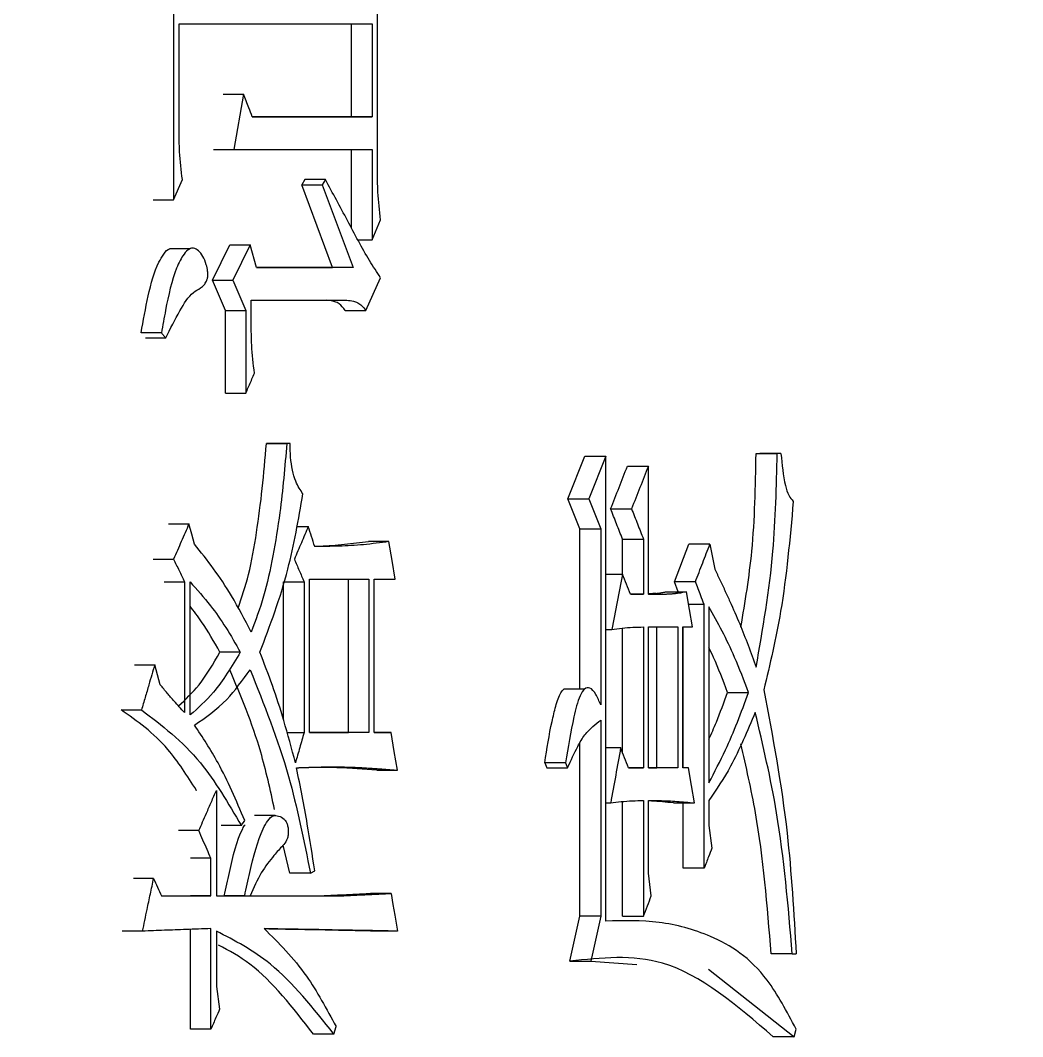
# Model space of a CAD drawing. Header units: millimetres. Extents: x 2371 to 4515, y 843 to 2359.
# Drawn here: x 3292.25 to 3296.566, y 1077.69 to 1082.064 of the extents above; entities that cross this region are included whole.
import ezdxf

# ---------------------------------------------------------------- set-up
doc = ezdxf.new("R2010")
doc.units = ezdxf.units.MM

msp = doc.modelspace()

# ---------------------------------------------------------------- linework, layer by layer
at = {"color": 7, "linetype": 'Continuous', "lineweight": 25}
for p, q in [((3293.788, 1081.4215), (3293.788, 1083.0116)), ((3292.9103, 1082.5789), (3292.9103, 1081.2917)), ((3292.934, 1082.0489), (3293.7653, 1082.0489)), ((3292.934, 1081.5945), (3292.934, 1082.0489)), ((3293.6767, 1081.6486), (3293.6767, 1082.0489)), ((3293.7653, 1082.0489), (3293.7653, 1081.6486)), ((3293.124, 1081.746), (3293.2119, 1081.746)), ((3293.2119, 1081.746), (3293.1697, 1081.508)), ((3293.7653, 1081.6486), (3293.2493, 1081.6486)), ((3293.2493, 1081.6486), (3293.6767, 1081.6486)), ((3293.6767, 1081.6486), (3293.7653, 1081.6486)), ((3293.0819, 1081.508), (3293.1697, 1081.508)), ((3293.1697, 1081.508), (3293.7653, 1081.508)), ((3293.6767, 1081.1703), (3293.6767, 1081.508)), ((3293.7653, 1081.508), (3293.7653, 1081.1186)), ((3292.9103, 1081.2917), (3292.9482, 1081.3782)), ((3293.4759, 1081.3782), (3293.4621, 1081.3566)), ((3293.5642, 1081.3782), (3293.4759, 1081.3782)), ((3293.5642, 1081.3782), (3293.5504, 1081.3566)), ((3293.4621, 1081.3566), (3293.5504, 1081.3566)), ((3293.5948, 1080.9996), (3293.4621, 1081.3566)), ((3293.5504, 1081.3566), (3293.6833, 1080.9996)), ((3292.8228, 1081.2917), (3292.9103, 1081.2917)), ((3293.7653, 1081.1186), (3293.8016, 1081.2051)), ((3293.7052, 1081.1186), (3293.7653, 1081.1186)), ((3292.9821, 1081.0811), (3292.8941, 1081.0811)), ((3293.0773, 1080.9455), (3293.152, 1081.097)), ((3293.152, 1081.097), (3293.2399, 1081.097)), ((3293.2399, 1081.097), (3293.165, 1080.9455)), ((3293.2679, 1080.9996), (3293.2399, 1081.097)), ((3293.6833, 1080.9996), (3293.2679, 1080.9996)), ((3293.2679, 1080.9996), (3293.5948, 1080.9996)), ((3293.6833, 1080.9996), (3293.5948, 1080.9996)), ((3293.0773, 1080.9455), (3293.165, 1080.9455)), ((3293.1334, 1080.8157), (3293.0773, 1080.9455)), ((3293.165, 1080.9455), (3293.2212, 1080.8157)), ((3293.738, 1080.8157), (3293.8016, 1080.9563)), ((3293.2446, 1080.859), (3293.6559, 1080.859)), ((3293.2446, 1080.7616), (3293.2446, 1080.859)), ((3293.5674, 1080.859), (3293.6559, 1080.859)), ((3293.1334, 1080.8157), (3293.2212, 1080.8157)), ((3293.1334, 1080.4587), (3293.1334, 1080.8157)), ((3293.2212, 1080.8157), (3293.2212, 1080.4587)), ((3292.858, 1080.7183), (3292.7706, 1080.7183)), ((3292.7896, 1080.6967), (3292.877, 1080.6967)), ((3293.1334, 1080.4587), (3293.2212, 1080.4587)), ((3293.31, 1080.2424), (3293.3981, 1080.2424)), ((3293.412, 1080.2424), (3293.3239, 1080.2424)), ((3293.412, 1080.2424), (3293.3981, 1080.2424)), ((3294.6082, 1080.0044), (3294.6812, 1080.1883)), ((3294.6812, 1080.1883), (3294.7711, 1080.1883)), ((3294.7711, 1080.1883), (3294.698, 1080.0044)), ((3294.7711, 1078.1871), (3294.7711, 1080.1883)), ((3295.4184, 1080.1992), (3295.5092, 1080.1992)), ((3295.5256, 1080.1992), (3295.4347, 1080.1992)), ((3295.5256, 1080.1992), (3295.5092, 1080.1992)), ((3294.9547, 1079.5934), (3294.9547, 1080.1451)), ((3294.6082, 1080.0044), (3294.698, 1080.0044)), ((3294.6598, 1079.8746), (3294.6082, 1080.0044)), ((3294.698, 1080.0044), (3294.7496, 1079.8746)), ((3294.7923, 1079.9612), (3294.8823, 1079.9612)), ((3292.8891, 1079.8962), (3292.9766, 1079.8962)), ((3293.4392, 1079.8854), (3293.4905, 1079.8854)), ((3294.6598, 1079.8746), (3294.7496, 1079.8746)), ((3294.6598, 1079.1857), (3294.6598, 1079.8746)), ((3294.7496, 1079.8746), (3294.7496, 1079.1174)), ((3293.8379, 1079.8205), (3293.7492, 1079.8205)), ((3294.8433, 1079.8314), (3294.9334, 1079.8314)), ((3294.8433, 1079.6799), (3294.8433, 1079.8314)), ((3294.9334, 1079.8314), (3294.9334, 1079.5934)), ((3295.0667, 1079.6475), (3295.1294, 1079.8097)), ((3295.2198, 1079.8097), (3295.1294, 1079.8097)), ((3295.2198, 1079.8097), (3295.2407, 1079.7016)), ((3292.8228, 1079.7448), (3292.9103, 1079.7448)), ((3293.4951, 1078.9984), (3293.4952, 1079.6583)), ((3293.4952, 1079.6583), (3293.7516, 1079.6583)), ((3293.6631, 1078.9984), (3293.6631, 1079.6583)), ((3293.7516, 1079.6583), (3293.7516, 1078.9984)), ((3293.7743, 1078.9984), (3293.7744, 1079.6583)), ((3293.7744, 1079.6583), (3293.865, 1079.6583)), ((3294.7711, 1079.6799), (3294.8439, 1079.6799)), ((3292.9577, 1079.6474), (3292.9577, 1079.0849)), ((3292.9813, 1079.0741), (3292.9813, 1079.6474)), ((3293.3839, 1079.0528), (3293.3839, 1079.6474)), ((3293.4721, 1079.6474), (3293.4721, 1078.9984)), ((3295.0834, 1079.6042), (3295.0667, 1079.6475)), ((3295.1571, 1079.6475), (3295.0667, 1079.6475)), ((3294.9334, 1079.5934), (3294.8781, 1079.5934)), ((3294.8781, 1079.5934), (3294.9334, 1079.5934)), ((3295.029, 1079.6042), (3295.1193, 1079.6042)), ((3295.1948, 1079.5501), (3295.1283, 1079.5501)), ((3295.1947, 1078.4143), (3295.1948, 1079.5501)), ((3295.2156, 1079.5393), (3295.2156, 1078.7821)), ((3294.7711, 1079.4419), (3294.7968, 1079.4419)), ((3294.8433, 1078.9134), (3294.8433, 1079.4483)), ((3294.9334, 1079.4528), (3294.9334, 1078.847)), ((3294.9546, 1078.847), (3294.9547, 1079.4528)), ((3294.9547, 1079.4528), (3295.0815, 1079.4528)), ((3294.9912, 1078.847), (3294.9912, 1079.4528)), ((3295.0815, 1079.4528), (3295.0815, 1078.847)), ((3295.1025, 1079.4528), (3295.1445, 1079.4528)), ((3295.1025, 1078.847), (3295.1025, 1079.4528)), ((3295.1043, 1078.847), (3295.1043, 1079.4528)), ((3292.7421, 1079.2905), (3292.8294, 1079.2905)), ((3294.6806, 1079.1857), (3294.5901, 1079.1857)), ((3295.2952, 1079.1715), (3295.3859, 1079.1715)), ((3292.6848, 1079.0957), (3292.7721, 1079.0957)), ((3294.7496, 1079.0525), (3294.7496, 1078.2088)), ((3293.3991, 1078.9984), (3293.4721, 1078.9984)), ((3293.7516, 1078.9984), (3293.4951, 1078.9984)), ((3293.4951, 1078.9984), (3293.6631, 1078.9984)), ((3293.7516, 1078.9984), (3293.6631, 1078.9984)), ((3293.8469, 1078.9984), (3293.7743, 1078.9984)), ((3293.7743, 1078.9984), (3293.8469, 1078.9984)), ((3294.6598, 1078.2088), (3294.6598, 1078.9534)), ((3294.7711, 1078.9335), (3294.8354, 1078.9335)), ((3293.7853, 1078.8361), (3293.701, 1078.8425)), ((3293.7853, 1078.8361), (3293.874, 1078.8361)), ((3294.5985, 1078.8686), (3294.5088, 1078.8686)), ((3294.5088, 1078.8686), (3294.5175, 1078.847)), ((3294.5175, 1078.847), (3294.6072, 1078.847)), ((3294.5985, 1078.8686), (3294.6072, 1078.847)), ((3294.9334, 1078.847), (3294.8695, 1078.847)), ((3294.8695, 1078.847), (3294.9334, 1078.847)), ((3295.0815, 1078.847), (3294.9546, 1078.847)), ((3294.9546, 1078.847), (3294.9912, 1078.847)), ((3295.0815, 1078.847), (3294.9912, 1078.847)), ((3295.1277, 1078.847), (3295.1025, 1078.847)), ((3295.1277, 1078.847), (3295.1025, 1078.847)), ((3293.0088, 1078.7496), (3293.0069, 1078.7496)), ((3293.0946, 1078.7496), (3293.0946, 1078.2953)), ((3294.7711, 1078.6955), (3294.7925, 1078.6955)), ((3294.8433, 1078.2088), (3294.8433, 1078.7015)), ((3294.9334, 1078.7064), (3294.9334, 1078.2088)), ((3294.9546, 1078.3927), (3294.9546, 1078.7064)), ((3295.0625, 1078.6955), (3295.1529, 1078.6955)), ((3295.1043, 1078.4143), (3295.1043, 1078.6955)), ((3295.2156, 1078.7064), (3295.2156, 1078.5982)), ((3293.3475, 1078.6417), (3293.259, 1078.6417)), ((3293.0191, 1078.5765), (3292.9316, 1078.5765)), ((3293.2024, 1078.5981), (3293.1146, 1078.5981)), ((3295.2156, 1078.5982), (3295.2282, 1078.5008)), ((3293.4115, 1078.3926), (3293.3822, 1078.5141)), ((3293.071, 1078.4575), (3292.9834, 1078.4575)), ((3293.071, 1078.2953), (3293.071, 1078.4575)), ((3293.4997, 1078.3926), (3293.4115, 1078.3926)), ((3293.4997, 1078.3926), (3293.5182, 1078.4034)), ((3295.1947, 1078.4143), (3295.1043, 1078.4143)), ((3292.8246, 1078.371), (3292.7373, 1078.371)), ((3293.8469, 1078.3061), (3293.7582, 1078.3061)), ((3292.858, 1078.2953), (3293.071, 1078.2953)), ((3292.858, 1078.2953), (3292.9834, 1078.2953)), ((3293.071, 1078.2953), (3292.9834, 1078.2953)), ((3293.0946, 1078.2953), (3293.2165, 1078.2953)), ((3293.0946, 1078.2953), (3293.1287, 1078.2953)), ((3293.2165, 1078.2953), (3293.1286, 1078.2953)), ((3293.217, 1078.2953), (3293.5308, 1078.2953)), ((3293.2399, 1078.2953), (3293.6192, 1078.2953)), ((3293.5308, 1078.2953), (3293.6192, 1078.2953)), ((3294.6168, 1078.0141), (3294.6598, 1078.2088)), ((3294.7496, 1078.2088), (3294.6598, 1078.2088)), ((3294.7496, 1078.2088), (3294.7066, 1078.014)), ((3292.7769, 1078.1438), (3292.6896, 1078.1438)), ((3292.9834, 1077.7219), (3292.9834, 1078.1514)), ((3293.071, 1077.7219), (3293.071, 1078.1546)), ((3293.0946, 1078.1438), (3293.0946, 1077.9058)), ((3293.874, 1078.1438), (3293.7853, 1078.1438)), ((3295.5745, 1078.0465), (3295.4836, 1078.0465)), ((3295.5745, 1078.0465), (3295.5908, 1078.0465)), ((3294.6168, 1078.0141), (3294.7066, 1078.014)), ((3294.7066, 1078.014), (3294.9047, 1078.0008)), ((3295.2134, 1077.9802), (3295.5827, 1077.6895)), ((3293.0946, 1077.9058), (3293.1087, 1077.8085)), ((3293.6009, 1077.7003), (3293.61, 1077.7327)), ((3293.071, 1077.7219), (3292.9834, 1077.7219)), ((3293.6009, 1077.7003), (3293.5125, 1077.7003)), ((3295.5827, 1077.6895), (3295.4918, 1077.6895)), ((3295.5827, 1077.6895), (3295.5908, 1077.722))]:
    msp.add_line(p, q, dxfattribs=at)
at = {"color": 7, "linetype": 'Continuous', "lineweight": 25, "flags": 128}
for points in [[(3293.6495, 1080.8157), (3293.6718, 1080.8157), (3293.6942, 1080.8157), (3293.738, 1080.8157)], [(3294.8645, 1080.1451), (3294.9096, 1080.1451), (3294.9547, 1080.1451)], [(3293.0003, 1079.8097), (3292.9884, 1079.853), (3292.9766, 1079.8962)], [(3293.865, 1079.6583), (3293.8514, 1079.7394), (3293.8379, 1079.8205)], [(3292.8702, 1079.6474), (3292.9139, 1079.6474), (3292.9577, 1079.6474)], [(3293.3839, 1079.6474), (3293.428, 1079.6474), (3293.4721, 1079.6474)], [(3295.1445, 1079.4528), (3295.1319, 1079.5285), (3295.1193, 1079.6042)], [(3293.1978, 1079.3446), (3293.1748, 1079.3446), (3293.1518, 1079.3446), (3293.11, 1079.3446)], [(3292.8532, 1079.2039), (3292.8413, 1079.2472), (3292.8294, 1079.2905)], [(3293.874, 1078.8361), (3293.8605, 1078.9173), (3293.8469, 1078.9984)], [(3295.1529, 1078.6955), (3295.1403, 1078.7713), (3295.1277, 1078.847)], [(3293.2025, 1078.5981), (3293.206, 1078.6036), (3293.2113, 1078.6117), (3293.2165, 1078.6198)], [(3294.9674, 1078.2953), (3294.961, 1078.344), (3294.9546, 1078.3927)], [(3293.8469, 1078.3061), (3293.8548, 1078.2591), (3293.8626, 1078.2121), (3293.874, 1078.1438)], [(3294.8433, 1078.2088), (3294.8661, 1078.2088), (3294.8888, 1078.2088), (3294.9334, 1078.2088)]]:
    msp.add_lwpolyline(points, dxfattribs=at)
at = {"color": 7, "linetype": 'Continuous', "lineweight": 25}
for points, knots in [([(3225.4822, 1078.8051), (3228.0425, 1078.83), (3231.6229, 1078.8648), (3236.8922, 1079.1435), (3241.3566, 1079.4788), (3246.6726, 1080.0445), (3252.2416, 1080.8178), (3258.0551, 1081.8278), (3264.0263, 1083.0839), (3270.1024, 1084.5945), (3276.2403, 1086.3652), (3282.4055, 1088.3994), (3288.5691, 1090.6989), (3294.7059, 1093.2641), (3300.794, 1096.0945), (3306.8136, 1099.1883), (3312.7463, 1102.5429), (3318.5754, 1106.1551), (3324.2852, 1110.0206), (3329.8607, 1114.1348), (3335.288, 1118.492), (3340.5537, 1123.0862), (3345.645, 1127.9107), (3350.5499, 1132.9584), (3355.2568, 1138.2213), (3359.7546, 1143.6913), (3364.0328, 1149.3595), (3368.0815, 1155.2168), (3371.8911, 1161.2534), (3375.4528, 1167.4592), (3378.758, 1173.8239), (3381.7989, 1180.3364), (3384.568, 1186.9857), (3387.0584, 1193.76), (3389.2638, 1200.6477), (3391.1784, 1207.6365), (3392.797, 1214.7141), (3394.1148, 1221.8678), (3395.1277, 1229.0848), (3395.8321, 1236.352), (3396.225, 1243.6562), (3396.3039, 1250.984), (3396.0669, 1258.3221), (3395.5127, 1265.6568), (3394.6406, 1272.9745), (3393.4503, 1280.2615), (3391.9421, 1287.5041), (3390.1171, 1294.6887), (3387.9767, 1301.8015), (3385.5228, 1308.829), (3382.758, 1315.7577), (3379.6853, 1322.574), (3376.3082, 1329.2646), (3372.6306, 1335.8165), (3368.6569, 1342.2165), (3364.3919, 1348.4518), (3359.8408, 1354.5099), (3355.0088, 1360.3782), (3349.9017, 1366.0446), (3344.5251, 1371.4972), (3339.0784, 1376.5448), (3333.605, 1381.197), (3328.1467, 1385.4665), (3322.5218, 1389.5088), (3316.7404, 1393.3172), (3310.8129, 1396.8854), (3304.7505, 1400.2074), (3298.5647, 1403.2776), (3292.2681, 1406.0911), (3285.8744, 1408.6431), (3279.3992, 1410.9292), (3272.8615, 1412.9454), (3266.2866, 1414.6879), (3259.7137, 1416.1528), (3253.2199, 1417.3343), (3246.9304, 1418.2314), (3241.4067, 1418.8148), (3236.5239, 1419.1824), (3231.6998, 1419.4222), (3225.7254, 1419.5393), (3220.2086, 1419.4289), (3214.9394, 1419.1572), (3210.475, 1418.8198), (3205.1589, 1418.2548), (3199.5899, 1417.4813), (3193.7765, 1416.4713), (3187.8052, 1415.2152), (3181.7292, 1413.7046), (3175.5912, 1411.9339), (3169.426, 1409.8997), (3163.2625, 1407.6002), (3157.1256, 1405.035), (3151.0375, 1402.2046), (3145.018, 1399.1109), (3139.0852, 1395.7562), (3133.2561, 1392.144), (3127.5464, 1388.2785), (3121.9708, 1384.1644), (3116.5435, 1379.8072), (3111.2779, 1375.2129), (3106.1865, 1370.3884), (3101.2816, 1365.3408), (3096.5748, 1360.0778), (3092.077, 1354.6078), (3087.7987, 1348.9396), (3083.7501, 1343.0824), (3079.9404, 1337.0457), (3076.3786, 1330.8399), (3073.0739, 1324.4751), (3070.0312, 1317.9632), (3067.2692, 1311.3117), (3064.9321, 1305.0296), (3063.6536, 1300.9245), (3063.0904, 1299.116)], [0, 0, 0, 0, 0.010207, 0.014274, 0.021037, 0.028056, 0.035587, 0.043451, 0.051578, 0.059911, 0.06841, 0.077044, 0.085791, 0.094634, 0.103558, 0.112554, 0.121612, 0.130726, 0.13989, 0.149098, 0.158347, 0.167633, 0.176954, 0.186306, 0.195688, 0.205098, 0.214535, 0.223996, 0.233481, 0.242989, 0.252518, 0.262068, 0.271639, 0.281229, 0.290838, 0.300466, 0.310113, 0.319778, 0.329461, 0.339162, 0.348881, 0.358618, 0.368373, 0.378146, 0.387938, 0.397748, 0.407578, 0.417427, 0.427296, 0.437185, 0.447097, 0.457031, 0.466988, 0.47697, 0.486979, 0.497016, 0.507082, 0.517181, 0.527315, 0.537488, 0.547704, 0.556915, 0.566123, 0.575327, 0.584526, 0.593719, 0.602905, 0.612082, 0.621247, 0.630396, 0.639524, 0.64862, 0.657668, 0.666638, 0.675463, 0.683979, 0.691963, 0.697606, 0.703501, 0.71122, 0.721427, 0.725494, 0.732257, 0.739276, 0.746807, 0.754671, 0.762798, 0.771131, 0.77963, 0.788264, 0.797011, 0.805853, 0.814778, 0.823774, 0.832832, 0.841946, 0.85111, 0.860318, 0.869567, 0.878853, 0.888174, 0.897526, 0.906908, 0.916318, 0.925755, 0.935216, 0.944701, 0.954208, 0.963738, 0.973288, 0.982858, 0.992449, 1, 1, 1, 1]), ([(3293.2493, 1081.6486), (3293.2443, 1081.6616), (3293.2356, 1081.6843), (3293.2231, 1081.7168), (3293.2156, 1081.7363), (3293.2119, 1081.746)], [0, 0, 0, 0, 0.400149, 0.700074, 1, 1, 1, 1]), ([(3292.9482, 1081.3782), (3292.9435, 1081.418), (3292.9351, 1081.4891), (3292.9343, 1081.5623), (3292.934, 1081.5945)], [0, 0, 0, 0, 0.558835, 1, 1, 1, 1]), ([(3293.8016, 1081.2051), (3293.7971, 1081.2449), (3293.789, 1081.316), (3293.7883, 1081.3892), (3293.788, 1081.4215)], [0, 0, 0, 0, 0.558835, 1, 1, 1, 1]), ([(3293.8016, 1080.9563), (3293.7856, 1080.9804), (3293.7357, 1081.0555), (3293.6593, 1081.2035), (3293.5959, 1081.32), (3293.5642, 1081.3782)], [0, 0, 0, 0, 0.190523, 0.595111, 1, 1, 1, 1]), ([(3292.7706, 1080.7183), (3292.7801, 1080.7716), (3292.7993, 1080.8787), (3292.8318, 1081.0002), (3292.8678, 1081.0582), (3292.8845, 1081.08), (3292.8938, 1081.0808), (3292.8941, 1081.0808)], [0, 0, 0, 0, 0.373793, 0.750671, 0.873294, 0.996622, 1, 1, 1, 1]), ([(3292.877, 1080.6967), (3292.8967, 1080.7365), (3292.9328, 1080.8095), (3292.983, 1080.8895), (3293.0217, 1080.9079), (3293.0409, 1080.9231), (3293.0508, 1080.9377), (3293.0563, 1080.9525), (3293.0584, 1080.968), (3293.0571, 1080.989), (3293.0507, 1081.0179), (3293.0377, 1081.05), (3293.0182, 1081.0731), (3292.998, 1081.0857), (3292.9758, 1081.0809), (3292.9496, 1081.0533), (3292.9083, 1080.972), (3292.8809, 1080.8481), (3292.8638, 1080.7511), (3292.858, 1080.7183)], [0, 0, 0, 0, 0.149443, 0.274042, 0.333076, 0.362754, 0.385188, 0.398021, 0.410985, 0.42602, 0.45239, 0.493257, 0.533496, 0.57286, 0.60517, 0.651682, 0.729284, 0.908686, 1, 1, 1, 1]), ([(3293.6495, 1080.8157), (3293.6409, 1080.8263), (3293.6269, 1080.8436), (3293.6049, 1080.8533), (3293.5862, 1080.858), (3293.5737, 1080.8587), (3293.5674, 1080.859)], [0, 0, 0, 0, 0.3429, 0.5628483, 0.7813893, 1, 1, 1, 1]), ([(3293.6559, 1080.859), (3293.6656, 1080.8584), (3293.6815, 1080.8575), (3293.7034, 1080.8491), (3293.7217, 1080.8374), (3293.7326, 1080.823), (3293.738, 1080.8157)], [0, 0, 0, 0, 0.337489, 0.556536, 0.776867, 1, 1, 1, 1]), ([(3293.2586, 1080.5453), (3293.254, 1080.585), (3293.2456, 1080.6562), (3293.2449, 1080.7293), (3293.2446, 1080.7616)], [0, 0, 0, 0, 0.5588391, 1, 1, 1, 1]), ([(3292.858, 1080.7183), (3292.8612, 1080.7147), (3292.8675, 1080.7075), (3292.8738, 1080.7003), (3292.877, 1080.6967)], [0, 0, 0, 0, 0.5, 1, 1, 1, 1]), ([(3293.2212, 1080.4587), (3293.2266, 1080.4711), (3293.2355, 1080.4917), (3293.2479, 1080.5205), (3293.255, 1080.537), (3293.2586, 1080.5453)], [0, 0, 0, 0, 0.42835, 0.71417, 1, 1, 1, 1]), ([(3293.1885, 1079.534), (3293.2045, 1079.581), (3293.2385, 1079.681), (3293.2685, 1079.8598), (3293.2939, 1080.0483), (3293.3046, 1080.1776), (3293.31, 1080.2424)], [0, 0, 0, 0, 0.22676, 0.482834, 0.740928, 1, 1, 1, 1]), ([(3293.3981, 1080.2424), (3293.3893, 1080.1425), (3293.3749, 1079.9784), (3293.3398, 1079.759), (3293.3013, 1079.582), (3293.2634, 1079.4811), (3293.2445, 1079.4312)], [0, 0, 0, 0, 0.344082, 0.565383, 0.784584, 1, 1, 1, 1]), ([(3293.3239, 1080.2424), (3293.3223, 1080.2424), (3293.3197, 1080.2424), (3293.3161, 1080.2424), (3293.3131, 1080.2424), (3293.311, 1080.2424), (3293.31, 1080.2424)], [0, 0, 0, 0, 0.34, 0.56, 0.78, 1, 1, 1, 1]), ([(3293.4675, 1080.0261), (3293.4563, 1080.0423), (3293.4376, 1080.0693), (3293.4212, 1080.1278), (3293.4131, 1080.1837), (3293.4124, 1080.2228), (3293.412, 1080.2424)], [0, 0, 0, 0, 0.328373, 0.548346, 0.773134, 1, 1, 1, 1]), ([(3295.3531, 1079.4527), (3295.3712, 1079.5605), (3295.4115, 1079.7996), (3295.4159, 1080.0575), (3295.4184, 1080.1992)], [0, 0, 0, 0, 0.450697, 1, 1, 1, 1]), ([(3295.4184, 1080.1992), (3295.4214, 1080.1992), (3295.4269, 1080.1992), (3295.4323, 1080.1992), (3295.4347, 1080.1992)], [0, 0, 0, 0, 0.56, 1, 1, 1, 1]), ([(3295.4188, 1079.2797), (3295.4475, 1079.444), (3295.499, 1079.7393), (3295.5061, 1080.0579), (3295.5092, 1080.1992)], [0, 0, 0, 0, 0.55643, 1, 1, 1, 1]), ([(3295.5256, 1080.1992), (3295.53, 1080.1516), (3295.5361, 1080.0858), (3295.5581, 1080.0168), (3295.5719, 1080.0013), (3295.5786, 1079.9936)], [0, 0, 0, 0, 0.571287, 0.789427, 1, 1, 1, 1]), ([(3294.7923, 1079.9612), (3294.8044, 1079.9918), (3294.8285, 1080.0531), (3294.8525, 1080.1144), (3294.8645, 1080.1451)], [0, 0, 0, 0, 0.499999, 1, 1, 1, 1]), ([(3294.9547, 1080.1451), (3294.9426, 1080.1144), (3294.9186, 1080.0531), (3294.8944, 1079.9918), (3294.8823, 1079.9612)], [0, 0, 0, 0, 0.5, 1, 1, 1, 1]), ([(3293.2819, 1079.3446), (3293.3257, 1079.4595), (3293.4047, 1079.6667), (3293.4481, 1079.9154), (3293.4675, 1080.0261)], [0, 0, 0, 0, 0.554843, 1, 1, 1, 1]), ([(3295.5786, 1079.9936), (3295.5642, 1079.8325), (3295.5387, 1079.5466), (3295.4781, 1079.293), (3295.4517, 1079.1823)], [0, 0, 0, 0, 0.563683, 1, 1, 1, 1]), ([(3294.8433, 1079.8314), (3294.8348, 1079.853), (3294.8179, 1079.8963), (3294.8008, 1079.9395), (3294.7923, 1079.9612)], [0, 0, 0, 0, 0.5, 1, 1, 1, 1]), ([(3294.8823, 1079.9612), (3294.8909, 1079.9395), (3294.9079, 1079.8963), (3294.9249, 1079.853), (3294.9334, 1079.8314)], [0, 0, 0, 0, 0.500001, 1, 1, 1, 1]), ([(3292.9766, 1079.8962), (3292.9656, 1079.871), (3292.9435, 1079.8205), (3292.9213, 1079.77), (3292.9103, 1079.7448)], [0, 0, 0, 0, 0.499999, 1, 1, 1, 1]), ([(3293.4905, 1079.8854), (3293.4805, 1079.862), (3293.4606, 1079.8151), (3293.4405, 1079.7682), (3293.4305, 1079.7448)], [0, 0, 0, 0, 0.499999, 1, 1, 1, 1]), ([(3293.5182, 1079.7989), (3293.5136, 1079.8133), (3293.5044, 1079.8421), (3293.4952, 1079.871), (3293.4905, 1079.8854)], [0, 0, 0, 0, 0.499999, 1, 1, 1, 1]), ([(3293.2445, 1079.4312), (3293.2169, 1079.4842), (3293.1658, 1079.5823), (3293.0828, 1079.7056), (3293.0278, 1079.775), (3293.0003, 1079.8097)], [0, 0, 0, 0, 0.370244, 0.684379, 1, 1, 1, 1]), ([(3293.5177, 1079.8006), (3293.5256, 1079.8007), (3293.5686, 1079.8013), (3293.6458, 1079.8086), (3293.7147, 1079.8166), (3293.7492, 1079.8205)], [0, 0, 0, 0, 0.102506, 0.551171, 1, 1, 1, 1]), ([(3293.8379, 1079.8205), (3293.8012, 1079.8155), (3293.73, 1079.8057), (3293.6233, 1079.8003), (3293.5532, 1079.7994), (3293.5182, 1079.7989)], [0, 0, 0, 0, 0.347124, 0.673492, 1, 1, 1, 1]), ([(3295.1571, 1079.6475), (3295.1676, 1079.6745), (3295.1885, 1079.7286), (3295.2094, 1079.7827), (3295.2198, 1079.8097)], [0, 0, 0, 0, 0.4999994, 1, 1, 1, 1]), ([(3292.9103, 1079.7448), (3292.9182, 1079.7286), (3292.934, 1079.6961), (3292.9498, 1079.6637), (3292.9577, 1079.6474)], [0, 0, 0, 0, 0.499999, 1, 1, 1, 1]), ([(3293.4305, 1079.7448), (3293.4374, 1079.7286), (3293.4513, 1079.6961), (3293.4652, 1079.6637), (3293.4721, 1079.6474)], [0, 0, 0, 0, 0.499998, 1, 1, 1, 1]), ([(3295.2407, 1079.7016), (3295.2425, 1079.6977), (3295.2453, 1079.692), (3295.2489, 1079.6843), (3295.2517, 1079.6786), (3295.2544, 1079.6728), (3295.2571, 1079.6671), (3295.2599, 1079.6613), (3295.2626, 1079.6556), (3295.2654, 1079.6498), (3295.2681, 1079.644), (3295.2708, 1079.6382), (3295.2744, 1079.6305), (3295.2781, 1079.6228), (3295.2817, 1079.615), (3295.2844, 1079.6092), (3295.2871, 1079.6034), (3295.2898, 1079.5976), (3295.2925, 1079.5917), (3295.2979, 1079.58), (3295.3166, 1079.5387), (3295.36, 1079.4413), (3295.3958, 1079.3431), (3295.4188, 1079.2797)], [0, 0, 0, 0, 0.028965, 0.043448, 0.057931, 0.072414, 0.086896, 0.101379, 0.115862, 0.130344, 0.144827, 0.15931, 0.173793, 0.202758, 0.217241, 0.231723, 0.246206, 0.260689, 0.275172, 0.289654, 0.347586, 0.579334, 1, 1, 1, 1]), ([(3294.8439, 1079.6799), (3294.8361, 1079.6403), (3294.8204, 1079.5609), (3294.8047, 1079.4816), (3294.7968, 1079.4419)], [0, 0, 0, 0, 0.499999, 1, 1, 1, 1]), ([(3294.8781, 1079.5934), (3294.8724, 1079.6078), (3294.861, 1079.6366), (3294.8496, 1079.6655), (3294.8439, 1079.6799)], [0, 0, 0, 0, 0.5000005, 1, 1, 1, 1]), ([(3292.9813, 1079.6474), (3293.011, 1079.6141), (3293.0642, 1079.5543), (3293.1364, 1079.4522), (3293.1773, 1079.3805), (3293.1978, 1079.3446)], [0, 0, 0, 0, 0.385333, 0.691671, 1, 1, 1, 1]), ([(3295.1948, 1079.5501), (3295.1899, 1079.5626), (3295.1813, 1079.5851), (3295.1687, 1079.6175), (3295.161, 1079.6375), (3295.1571, 1079.6475)], [0, 0, 0, 0, 0.384576, 0.692287, 1, 1, 1, 1]), ([(3295.1193, 1079.6042), (3295.1074, 1079.6018), (3295.0924, 1079.5988), (3295.0759, 1079.5967), (3295.0698, 1079.596), (3295.0653, 1079.5955), (3295.0608, 1079.5951), (3295.0563, 1079.5947), (3295.0503, 1079.5942), (3295.0442, 1079.5939), (3295.0382, 1079.5936), (3295.0337, 1079.5934), (3295.0292, 1079.5932), (3295.0246, 1079.5931), (3295.0201, 1079.593), (3295.014, 1079.5928), (3295.008, 1079.5928), (3295.002, 1079.5928), (3294.9974, 1079.5928), (3294.9929, 1079.5928), (3294.9883, 1079.5928), (3294.9838, 1079.5929), (3294.9793, 1079.5929), (3294.9755, 1079.593), (3294.9717, 1079.5931), (3294.9686, 1079.5931), (3294.9656, 1079.5932), (3294.9633, 1079.5932), (3294.9611, 1079.5933), (3294.9582, 1079.5933), (3294.956, 1079.5934), (3294.9547, 1079.5934)], [0, 0, 0, 0, 0.219728, 0.274659, 0.302124, 0.329589, 0.357054, 0.384519, 0.411984, 0.466914, 0.494379, 0.521844, 0.549309, 0.576774, 0.604239, 0.631703, 0.686633, 0.714098, 0.741563, 0.769028, 0.796493, 0.823958, 0.851423, 0.878888, 0.89262, 0.920085, 0.933818, 0.94755, 0.961283, 0.975015, 1, 1, 1, 1]), ([(3294.9873, 1079.5972), (3294.9869, 1079.5972), (3294.9859, 1079.5971), (3294.9728, 1079.5961), (3294.9613, 1079.5957), (3294.9547, 1079.5954)], [0, 0, 0, 0, 0.2063317, 0.5361979, 1, 1, 1, 1]), ([(3294.9871, 1079.5972), (3294.9891, 1079.5974), (3294.9924, 1079.5977), (3295.0011, 1079.5988), (3295.0131, 1079.6008), (3295.0237, 1079.6031), (3295.029, 1079.6042)], [0, 0, 0, 0, 0.142884, 0.237961, 0.618302, 1, 1, 1, 1]), ([(3293.11, 1079.3446), (3293.0844, 1079.3898), (3293.0436, 1079.4617), (3292.9982, 1079.5207), (3292.9813, 1079.5426)], [0, 0, 0, 0, 0.628454, 1, 1, 1, 1]), ([(3295.3859, 1079.1715), (3295.3664, 1079.2227), (3295.331, 1079.3157), (3295.2732, 1079.4368), (3295.2349, 1079.5051), (3295.2156, 1079.5393)], [0, 0, 0, 0, 0.378477, 0.688442, 1, 1, 1, 1]), ([(3294.7968, 1079.4419), (3294.8118, 1079.4442), (3294.8421, 1079.4489), (3294.8877, 1079.4517), (3294.9182, 1079.4524), (3294.9334, 1079.4528)], [0, 0, 0, 0, 0.328217, 0.664033, 1, 1, 1, 1]), ([(3295.2952, 1079.1715), (3295.276, 1079.2234), (3295.251, 1079.291), (3295.2223, 1079.3503), (3295.2156, 1079.3641)], [0, 0, 0, 0, 0.766507, 1, 1, 1, 1]), ([(3292.9316, 1079.1131), (3292.9619, 1079.1412), (3293.0267, 1079.2011), (3293.081, 1079.2947), (3293.11, 1079.3446)], [0, 0, 0, 0, 0.467546, 1, 1, 1, 1]), ([(3293.1978, 1079.3446), (3293.1604, 1079.2827), (3293.0941, 1079.173), (3293.0156, 1079.1042), (3292.9813, 1079.0741)], [0, 0, 0, 0, 0.563444, 1, 1, 1, 1]), ([(3293.4351, 1078.8686), (3293.4187, 1078.9296), (3293.3882, 1079.0435), (3293.337, 1079.2028), (3293.3003, 1079.2972), (3293.2819, 1079.3446)], [0, 0, 0, 0, 0.365229, 0.6817828, 1, 1, 1, 1]), ([(3292.8294, 1079.2905), (3292.8209, 1079.2616), (3292.8071, 1079.2148), (3292.788, 1079.1498), (3292.7774, 1079.1138), (3292.7721, 1079.0957)], [0, 0, 0, 0, 0.4440621, 0.722031, 1, 1, 1, 1]), ([(3293.0002, 1079.0309), (3293.0477, 1079.0631), (3293.1329, 1079.121), (3293.207, 1079.2235), (3293.2399, 1079.2689)], [0, 0, 0, 0, 0.556662, 1, 1, 1, 1]), ([(3293.3453, 1078.6671), (3293.3268, 1078.7514), (3293.2782, 1078.9731), (3293.2003, 1079.1557), (3293.152, 1079.2689)], [0, 0, 0, 0, 0.3803, 1, 1, 1, 1]), ([(3293.2399, 1079.2689), (3293.2994, 1079.1211), (3293.4066, 1078.855), (3293.4711, 1078.5349), (3293.4997, 1078.3926)], [0, 0, 0, 0, 0.555385, 1, 1, 1, 1]), ([(3292.9577, 1079.0849), (3292.9426, 1079.1008), (3292.9175, 1079.1275), (3292.8829, 1079.1681), (3292.8631, 1079.192), (3292.8532, 1079.2039)], [0, 0, 0, 0, 0.425102, 0.712508, 1, 1, 1, 1]), ([(3294.5088, 1078.8686), (3294.5182, 1078.9288), (3294.5313, 1079.0128), (3294.5555, 1079.1121), (3294.5717, 1079.1643), (3294.5861, 1079.1808), (3294.5903, 1079.1856)], [0, 0, 0, 0, 0.508152, 0.710253, 0.913976, 1, 1, 1, 1]), ([(3294.7496, 1079.1174), (3294.7428, 1079.1333), (3294.7295, 1079.1645), (3294.7052, 1079.1947), (3294.6791, 1079.1905), (3294.6534, 1079.1459), (3294.6254, 1079.0361), (3294.6092, 1078.9352), (3294.5985, 1078.8686)], [0, 0, 0, 0, 0.119334, 0.235111, 0.326467, 0.420991, 0.617683, 1, 1, 1, 1]), ([(3295.4517, 1079.1823), (3295.4899, 1078.9797), (3295.5584, 1078.6159), (3295.5809, 1078.2213), (3295.5908, 1078.0465)], [0, 0, 0, 0, 0.557128, 1, 1, 1, 1]), ([(3295.2156, 1078.7821), (3295.2396, 1078.8286), (3295.2823, 1078.9113), (3295.3391, 1079.0417), (3295.3702, 1079.1282), (3295.3859, 1079.1715)], [0, 0, 0, 0, 0.391375, 0.694883, 1, 1, 1, 1]), ([(3295.2156, 1078.9695), (3295.2264, 1078.9938), (3295.2547, 1079.0573), (3295.2797, 1079.1279), (3295.2952, 1079.1715)], [0, 0, 0, 0, 0.381775, 1, 1, 1, 1]), ([(3293.0088, 1078.7496), (3292.969, 1078.8123), (3292.8717, 1078.9653), (3292.7542, 1079.0473), (3292.6848, 1079.0957)], [0, 0, 0, 0, 0.409774, 1, 1, 1, 1]), ([(3292.7721, 1079.0957), (3292.8597, 1079.0297), (3293.0173, 1078.911), (3293.1455, 1078.6943), (3293.2024, 1078.5981)], [0, 0, 0, 0, 0.555743, 1, 1, 1, 1]), ([(3294.6072, 1078.847), (3294.6213, 1078.8783), (3294.6444, 1078.9297), (3294.6803, 1078.9911), (3294.7147, 1079.0251), (3294.738, 1079.0434), (3294.7496, 1079.0525)], [0, 0, 0, 0, 0.345508, 0.566176, 0.783683, 1, 1, 1, 1]), ([(3295.4147, 1079.0849), (3295.3807, 1079.0043), (3295.3204, 1078.8611), (3295.2475, 1078.7534), (3295.2156, 1078.7064)], [0, 0, 0, 0, 0.56329, 1, 1, 1, 1]), ([(3295.5745, 1078.0465), (3295.5568, 1078.2529), (3295.5254, 1078.6188), (3295.4483, 1078.9434), (3295.4147, 1079.0849)], [0, 0, 0, 0, 0.563872, 1, 1, 1, 1]), ([(3293.2165, 1078.6198), (3293.1799, 1078.7058), (3293.1148, 1078.8585), (3293.0351, 1078.9785), (3293.0002, 1079.0308)], [0, 0, 0, 0, 0.56336, 1, 1, 1, 1]), ([(3293.4721, 1078.9984), (3293.4659, 1078.9768), (3293.4536, 1078.9335), (3293.4413, 1078.8902), (3293.4351, 1078.8686)], [0, 0, 0, 0, 0.499999, 1, 1, 1, 1]), ([(3294.8354, 1078.9335), (3294.8282, 1078.8939), (3294.814, 1078.8145), (3294.7997, 1078.7352), (3294.7925, 1078.6955)], [0, 0, 0, 0, 0.499999, 1, 1, 1, 1]), ([(3294.8695, 1078.847), (3294.8638, 1078.8614), (3294.8525, 1078.8903), (3294.8411, 1078.9191), (3294.8354, 1078.9335)], [0, 0, 0, 0, 0.500001, 1, 1, 1, 1]), ([(3295.4836, 1078.0465), (3295.4667, 1078.2535), (3295.4407, 1078.5707), (3295.3754, 1078.8522), (3295.3527, 1078.9499)], [0, 0, 0, 0, 0.652752, 1, 1, 1, 1]), ([(3293.4397, 1078.847), (3293.4417, 1078.847), (3293.4447, 1078.8471), (3293.4487, 1078.8473), (3293.4517, 1078.8474), (3293.4548, 1078.8475), (3293.4578, 1078.8476), (3293.4618, 1078.8477), (3293.4658, 1078.8479), (3293.4698, 1078.848), (3293.4728, 1078.8481), (3293.4758, 1078.8482), (3293.4787, 1078.8483), (3293.4827, 1078.8485), (3293.4867, 1078.8486), (3293.4907, 1078.8487), (3293.4937, 1078.8488), (3293.4967, 1078.8489), (3293.4997, 1078.849), (3293.5027, 1078.8491), (3293.5057, 1078.8492), (3293.5097, 1078.8493), (3293.5137, 1078.8494), (3293.5177, 1078.8495), (3293.5217, 1078.8496), (3293.5267, 1078.8498), (3293.5326, 1078.8499), (3293.5386, 1078.8501), (3293.5446, 1078.8502), (3293.5526, 1078.8503), (3293.5605, 1078.8505), (3293.5685, 1078.8506), (3293.5744, 1078.8507), (3293.5804, 1078.8507), (3293.5864, 1078.8508), (3293.5923, 1078.8508), (3293.6003, 1078.8508), (3293.6082, 1078.8508), (3293.6162, 1078.8508), (3293.6221, 1078.8507), (3293.6281, 1078.8506), (3293.634, 1078.8505), (3293.64, 1078.8504), (3293.6479, 1078.8503), (3293.6558, 1078.8501), (3293.6637, 1078.8498), (3293.6697, 1078.8497), (3293.6756, 1078.8494), (3293.6815, 1078.8492), (3293.6875, 1078.849), (3293.6954, 1078.8486), (3293.7033, 1078.8483), (3293.7112, 1078.8479), (3293.7171, 1078.8475), (3293.723, 1078.8472), (3293.7289, 1078.8469), (3293.7349, 1078.8465), (3293.7427, 1078.8461), (3293.7506, 1078.8456), (3293.7585, 1078.845), (3293.7644, 1078.8446), (3293.7703, 1078.8442), (3293.7762, 1078.8438), (3293.7821, 1078.8434), (3293.788, 1078.843), (3293.7959, 1078.8424), (3293.8037, 1078.8418), (3293.8116, 1078.8412), (3293.8175, 1078.8407), (3293.8233, 1078.8403), (3293.8292, 1078.8398), (3293.8371, 1078.8392), (3293.8449, 1078.8385), (3293.8527, 1078.8379), (3293.8586, 1078.8374), (3293.8657, 1078.8368), (3293.8709, 1078.8364), (3293.874, 1078.8361)], [0, 0, 0, 0, 0.013675, 0.020513, 0.02735, 0.034188, 0.041025, 0.047863, 0.061538, 0.068375, 0.075213, 0.082051, 0.088888, 0.095726, 0.109401, 0.116238, 0.123076, 0.129913, 0.136751, 0.143588, 0.150426, 0.157263, 0.170939, 0.177776, 0.184614, 0.198289, 0.211964, 0.225639, 0.239314, 0.252989, 0.280339, 0.294014, 0.307689, 0.321365, 0.33504, 0.348715, 0.36239, 0.38974, 0.403415, 0.41709, 0.430765, 0.44444, 0.458115, 0.471791, 0.499141, 0.512816, 0.526491, 0.540166, 0.553841, 0.567516, 0.581191, 0.608541, 0.622217, 0.635892, 0.649567, 0.663242, 0.676917, 0.690592, 0.717942, 0.731617, 0.745292, 0.758967, 0.772642, 0.786318, 0.799993, 0.813668, 0.841018, 0.854693, 0.868368, 0.882043, 0.895718, 0.909393, 0.936743, 0.950419, 0.964094, 0.977769, 1, 1, 1, 1]), ([(3293.5182, 1078.4034), (3293.5079, 1078.4706), (3293.4913, 1078.5794), (3293.4641, 1078.7265), (3293.4479, 1078.8068), (3293.4397, 1078.847)], [0, 0, 0, 0, 0.447142, 0.723428, 1, 1, 1, 1]), ([(3293.504, 1078.8491), (3293.5316, 1078.8495), (3293.5718, 1078.8501), (3293.649, 1078.8477), (3293.6843, 1078.8457), (3293.6981, 1078.8448), (3293.7029, 1078.8445), (3293.7022, 1078.8445), (3293.7022, 1078.8445)], [0, 0, 0, 0, 0.525395, 0.761068, 0.896543, 0.966679, 0.996284, 1, 1, 1, 1]), ([(3293.0191, 1078.5765), (3293.03, 1078.6015), (3293.0481, 1078.6428), (3293.0732, 1078.7005), (3293.0874, 1078.7332), (3293.0946, 1078.7496)], [0, 0, 0, 0, 0.432645, 0.716322, 1, 1, 1, 1]), ([(3294.7925, 1078.6955), (3294.8075, 1078.6975), (3294.8385, 1078.7017), (3294.8855, 1078.7049), (3294.9174, 1078.7059), (3294.9334, 1078.7064)], [0, 0, 0, 0, 0.317979, 0.65893, 1, 1, 1, 1]), ([(3294.9546, 1078.7064), (3294.9706, 1078.7062), (3295.0117, 1078.7059), (3295.0779, 1078.703), (3295.1279, 1078.698), (3295.1529, 1078.6955)], [0, 0, 0, 0, 0.239549, 0.619699, 1, 1, 1, 1]), ([(3295.0625, 1078.6955), (3295.031, 1078.6989), (3294.9952, 1078.7027), (3294.9591, 1078.704), (3294.9546, 1078.7042)], [0, 0, 0, 0, 0.877899, 1, 1, 1, 1]), ([(3293.2165, 1078.2953), (3293.2238, 1078.329), (3293.2456, 1078.4304), (3293.2754, 1078.5483), (3293.3153, 1078.6213), (3293.3386, 1078.6441), (3293.3633, 1078.6404), (3293.3819, 1078.6311), (3293.3945, 1078.6161), (3293.4009, 1078.6017), (3293.4042, 1078.5844), (3293.4047, 1078.5658), (3293.4023, 1078.5482), (3293.3947, 1078.5281), (3293.3738, 1078.5039), (3293.3362, 1078.4639), (3293.2857, 1078.3984), (3293.2553, 1078.3301), (3293.2399, 1078.2953)], [0, 0, 0, 0, 0.104454, 0.314535, 0.36541, 0.416687, 0.46169, 0.509284, 0.529555, 0.546771, 0.564035, 0.580952, 0.598427, 0.614259, 0.652193, 0.737824, 0.866635, 1, 1, 1, 1]), ([(3293.071, 1078.4575), (3293.0656, 1078.47), (3293.0542, 1078.4961), (3293.0369, 1078.5357), (3293.0251, 1078.5629), (3293.0191, 1078.5765)], [0, 0, 0, 0, 0.314654, 0.657326, 1, 1, 1, 1]), ([(3293.1287, 1078.2953), (3293.136, 1078.3288), (3293.158, 1078.4297), (3293.1837, 1078.5439), (3293.2148, 1078.5963), (3293.2181, 1078.602)], [0, 0, 0, 0, 0.307292, 0.925328, 1, 1, 1, 1]), ([(3295.2282, 1078.5008), (3295.2234, 1078.4885), (3295.2154, 1078.4679), (3295.2043, 1078.439), (3295.1979, 1078.4225), (3295.1947, 1078.4143)], [0, 0, 0, 0, 0.428361, 0.714181, 1, 1, 1, 1]), ([(3292.7769, 1078.1438), (3292.7834, 1078.1747), (3292.7946, 1078.2281), (3292.8105, 1078.3038), (3292.8199, 1078.3486), (3292.8246, 1078.371)], [0, 0, 0, 0, 0.4083, 0.70415, 1, 1, 1, 1]), ([(3292.8246, 1078.371), (3292.8302, 1078.3584), (3292.8413, 1078.3331), (3292.8524, 1078.3079), (3292.858, 1078.2953)], [0, 0, 0, 0, 0.500001, 1, 1, 1, 1]), ([(3293.5308, 1078.2953), (3293.5562, 1078.2965), (3293.607, 1078.2989), (3293.6828, 1078.3025), (3293.7331, 1078.3049), (3293.7582, 1078.3061)], [0, 0, 0, 0, 0.333311, 0.666655, 1, 1, 1, 1]), ([(3293.6192, 1078.2953), (3293.6208, 1078.2954), (3293.624, 1078.2955), (3293.6288, 1078.2957), (3293.6327, 1078.2959), (3293.6367, 1078.2961), (3293.6399, 1078.2963), (3293.643, 1078.2964), (3293.6462, 1078.2966), (3293.6502, 1078.2967), (3293.6541, 1078.2969), (3293.6581, 1078.2971), (3293.6613, 1078.2973), (3293.6652, 1078.2975), (3293.6692, 1078.2976), (3293.6739, 1078.2979), (3293.6787, 1078.2981), (3293.6827, 1078.2983), (3293.6866, 1078.2985), (3293.6906, 1078.2987), (3293.6969, 1078.299), (3293.7024, 1078.2992), (3293.708, 1078.2995), (3293.7119, 1078.2997), (3293.7182, 1078.3), (3293.7246, 1078.3003), (3293.7309, 1078.3006), (3293.7356, 1078.3008), (3293.7396, 1078.301), (3293.7435, 1078.3012), (3293.7475, 1078.3014), (3293.7538, 1078.3017), (3293.7593, 1078.3019), (3293.7648, 1078.3022), (3293.768, 1078.3023), (3293.7719, 1078.3025), (3293.775, 1078.3027), (3293.779, 1078.3029), (3293.7821, 1078.303), (3293.7861, 1078.3032), (3293.7892, 1078.3033), (3293.7932, 1078.3035), (3293.7963, 1078.3037), (3293.8002, 1078.3039), (3293.8034, 1078.304), (3293.8073, 1078.3042), (3293.8105, 1078.3044), (3293.8144, 1078.3045), (3293.8175, 1078.3047), (3293.8215, 1078.3049), (3293.8246, 1078.305), (3293.8285, 1078.3052), (3293.8317, 1078.3054), (3293.8356, 1078.3056), (3293.8387, 1078.3057), (3293.8428, 1078.3059), (3293.8452, 1078.306), (3293.8469, 1078.3061)], [0, 0, 0, 0, 0.020805, 0.04161, 0.062415, 0.072817, 0.093622, 0.104024, 0.114427, 0.135232, 0.156036, 0.166439, 0.187244, 0.197646, 0.218451, 0.239256, 0.260061, 0.280866, 0.291268, 0.312073, 0.332878, 0.374488, 0.38489, 0.405695, 0.4265, 0.468109, 0.488914, 0.509719, 0.530524, 0.540926, 0.561731, 0.582536, 0.624146, 0.634548, 0.655353, 0.665756, 0.686561, 0.696963, 0.717768, 0.72817, 0.748975, 0.759378, 0.780182, 0.790585, 0.81139, 0.821792, 0.842597, 0.852999, 0.873804, 0.884207, 0.905012, 0.915414, 0.936219, 0.946621, 0.967426, 0.977829, 1, 1, 1, 1]), ([(3294.9334, 1078.2088), (3294.9391, 1078.2232), (3294.9504, 1078.252), (3294.9617, 1078.2809), (3294.9674, 1078.2953)], [0, 0, 0, 0, 0.499999, 1, 1, 1, 1]), ([(3295.5908, 1077.722), (3295.5507, 1077.7976), (3295.4439, 1077.9989), (3295.2352, 1078.129), (3295.0007, 1078.1921), (3294.848, 1078.1887), (3294.7711, 1078.1871)], [0, 0, 0, 0, 0.180534, 0.481185, 0.738841, 1, 1, 1, 1]), ([(3293.071, 1078.1546), (3293.0354, 1078.1533), (3292.9688, 1078.1508), (3292.8708, 1078.1472), (3292.8082, 1078.145), (3292.7769, 1078.1438)], [0, 0, 0, 0, 0.365313, 0.682655, 1, 1, 1, 1]), ([(3293.6009, 1077.7003), (3293.5122, 1077.8116), (3293.3545, 1078.0096), (3293.1737, 1078.1029), (3293.0946, 1078.1438)], [0, 0, 0, 0, 0.562636, 1, 1, 1, 1]), ([(3293.874, 1078.1438), (3293.8385, 1078.1445), (3293.7264, 1078.1466), (3293.5359, 1078.1501), (3293.379, 1078.1531), (3293.3005, 1078.1546)], [0, 0, 0, 0, 0.188404, 0.594194, 1, 1, 1, 1]), ([(3293.3005, 1078.1546), (3293.3632, 1078.0926), (3293.476, 1077.9811), (3293.5688, 1077.8091), (3293.61, 1077.7327)], [0, 0, 0, 0, 0.556097, 1, 1, 1, 1]), ([(3293.7853, 1078.1438), (3293.7498, 1078.1445), (3293.6378, 1078.1467), (3293.4771, 1078.1498), (3293.3504, 1078.1521), (3293.3019, 1078.153)], [0, 0, 0, 0, 0.22316, 0.703037, 1, 1, 1, 1]), ([(3293.5125, 1077.7003), (3293.4245, 1077.8141), (3293.2967, 1077.9794), (3293.15, 1078.0592), (3293.1044, 1078.084)], [0, 0, 0, 0, 0.689129, 1, 1, 1, 1]), ([(3295.4918, 1077.6895), (3295.3362, 1077.8235), (3295.0585, 1078.0627), (3294.7517, 1078.0289), (3294.6168, 1078.0141)], [0, 0, 0, 0, 0.560047, 1, 1, 1, 1]), ([(3293.1087, 1077.8085), (3293.1033, 1077.7961), (3293.0943, 1077.7755), (3293.0818, 1077.7467), (3293.0746, 1077.7302), (3293.071, 1077.7219)], [0, 0, 0, 0, 0.428361, 0.714181, 1, 1, 1, 1])]:
    msp.add_open_spline(points, degree=3, knots=knots, dxfattribs=at)

doc.saveas('drawing.dxf')
